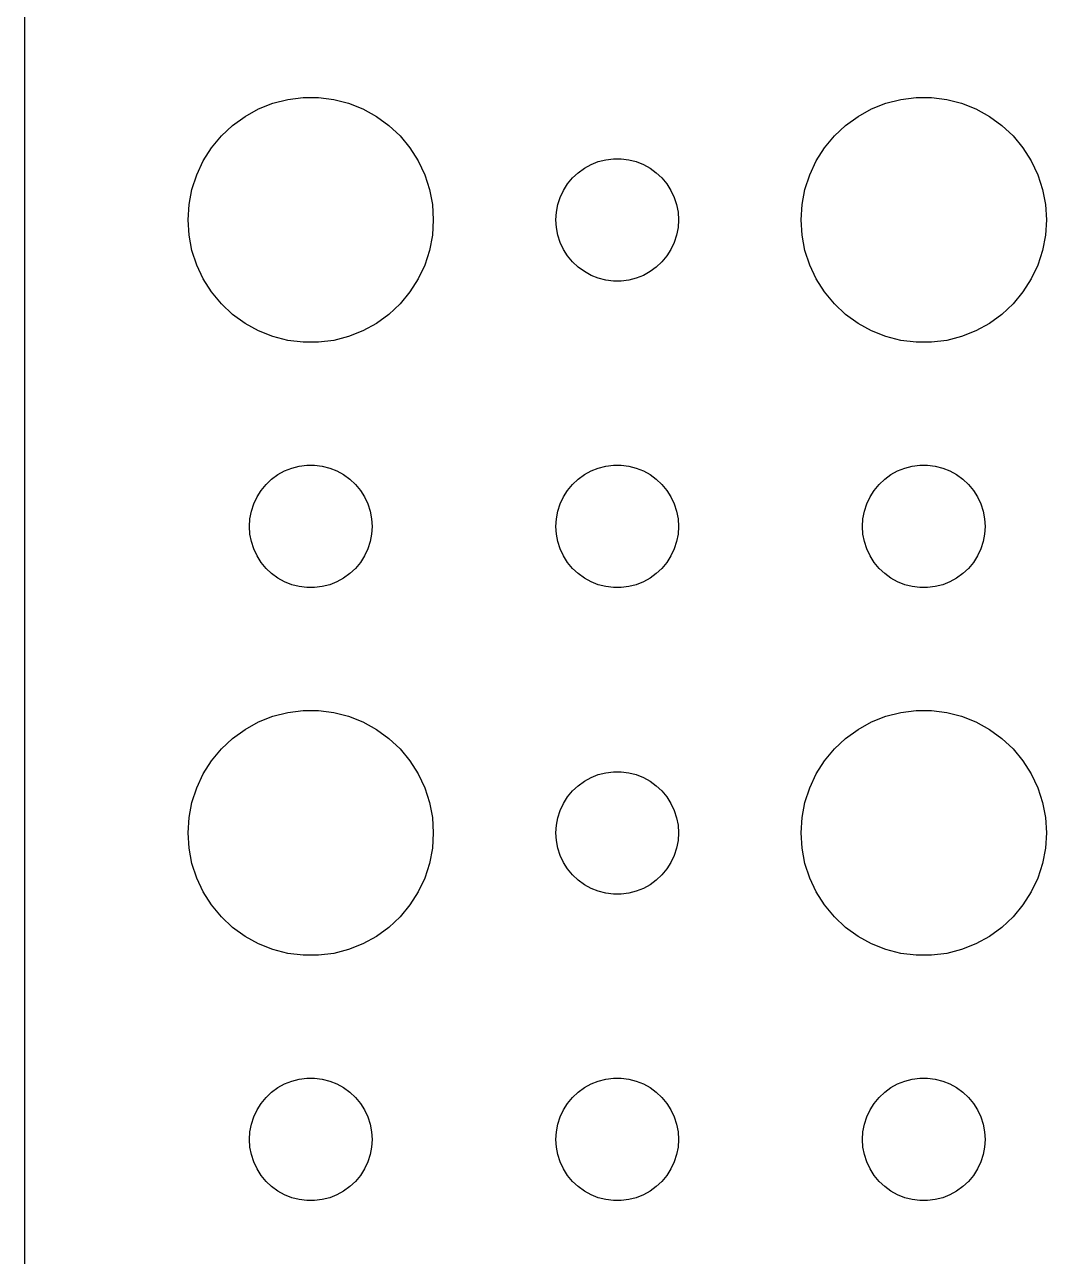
# Model space of a CAD drawing. Header units: metres. Extents: x -120 to 120, y -119 to 119.
# Drawn here: x -119.5 to -94.5, y 27.14 to 57.28 of the extents above; entities that cross this region are included whole.
import ezdxf

# ---------------------------------------------------------------- set-up
doc = ezdxf.new("R2010")
doc.units = ezdxf.units.M

msp = doc.modelspace()

# ---------------------------------------------------------------- linework, layer by layer
for p, q in [((-119.5, 114.5), (-119.5, -114.5)), ((-113.062, 55.4469), (-112.688, 55.4941)), ((-112.688, 55.4941), (-112.312, 55.4941)), ((-112.312, 55.4941), (-111.938, 55.4469)), ((-98.0621, 55.4469), (-97.6884, 55.4941)), ((-97.6884, 55.4941), (-97.3116, 55.4941)), ((-97.3116, 55.4941), (-96.9379, 55.4469)), ((-114.107, 55.033), (-113.777, 55.2145)), ((-113.777, 55.2145), (-113.427, 55.3532)), ((-113.427, 55.3532), (-113.062, 55.4469)), ((-111.938, 55.4469), (-111.573, 55.3532)), ((-111.573, 55.3532), (-111.223, 55.2145)), ((-111.223, 55.2145), (-110.893, 55.033)), ((-99.1075, 55.033), (-98.7773, 55.2145)), ((-98.7773, 55.2145), (-98.427, 55.3532)), ((-98.427, 55.3532), (-98.0621, 55.4469)), ((-96.9379, 55.4469), (-96.573, 55.3532)), ((-96.573, 55.3532), (-96.2227, 55.2145)), ((-96.2227, 55.2145), (-95.8925, 55.033)), ((-114.412, 54.8115), (-114.107, 55.033)), ((-110.893, 55.033), (-110.588, 54.8115)), ((-99.4123, 54.8115), (-99.1075, 55.033)), ((-95.8925, 55.033), (-95.5877, 54.8115)), ((-114.927, 54.2634), (-114.687, 54.5536)), ((-114.687, 54.5536), (-114.412, 54.8115)), ((-110.588, 54.8115), (-110.313, 54.5536)), ((-110.313, 54.5536), (-110.073, 54.2634)), ((-99.927, 54.2634), (-99.6869, 54.5536)), ((-99.6869, 54.5536), (-99.4123, 54.8115)), ((-95.5877, 54.8115), (-95.3131, 54.5536)), ((-95.3131, 54.5536), (-95.073, 54.2634)), ((-115.129, 53.9453), (-114.927, 54.2634)), ((-110.073, 54.2634), (-109.871, 53.9453)), ((-100.129, 53.9453), (-99.927, 54.2634)), ((-95.073, 54.2634), (-94.8711, 53.9453)), ((-105.464, 53.9266), (-105.281, 53.9734)), ((-105.281, 53.9734), (-105.094, 53.997)), ((-105.094, 53.997), (-104.906, 53.997)), ((-104.906, 53.997), (-104.719, 53.9734)), ((-104.719, 53.9734), (-104.536, 53.9266)), ((-115.289, 53.6044), (-115.129, 53.9453)), ((-109.871, 53.9453), (-109.711, 53.6044)), ((-106.093, 53.5268), (-105.956, 53.6558)), ((-105.956, 53.6558), (-105.804, 53.7665)), ((-105.804, 53.7665), (-105.639, 53.8572)), ((-105.639, 53.8572), (-105.464, 53.9266)), ((-104.536, 53.9266), (-104.361, 53.8572)), ((-104.361, 53.8572), (-104.196, 53.7665)), ((-104.196, 53.7665), (-104.044, 53.6558)), ((-104.044, 53.6558), (-103.907, 53.5268)), ((-100.289, 53.6044), (-100.129, 53.9453)), ((-94.8711, 53.9453), (-94.7107, 53.6044)), ((-115.406, 53.2461), (-115.289, 53.6044)), ((-109.711, 53.6044), (-109.594, 53.2461)), ((-106.314, 53.2226), (-106.214, 53.3817)), ((-106.214, 53.3817), (-106.093, 53.5268)), ((-103.907, 53.5268), (-103.786, 53.3817)), ((-103.786, 53.3817), (-103.686, 53.2226)), ((-100.406, 53.2461), (-100.289, 53.6044)), ((-94.7107, 53.6044), (-94.5943, 53.2461)), ((-115.476, 52.876), (-115.406, 53.2461)), ((-109.594, 53.2461), (-109.524, 52.876)), ((-106.453, 52.873), (-106.395, 53.0522)), ((-106.395, 53.0522), (-106.314, 53.2226)), ((-103.686, 53.2226), (-103.605, 53.0522)), ((-103.605, 53.0522), (-103.547, 52.873)), ((-100.476, 52.876), (-100.406, 53.2461)), ((-94.5943, 53.2461), (-94.5237, 52.876)), ((-115.5, 52.5), (-115.476, 52.876)), ((-109.524, 52.876), (-109.5, 52.5)), ((-106.488, 52.688), (-106.453, 52.873)), ((-103.547, 52.873), (-103.512, 52.688)), ((-100.5, 52.5), (-100.476, 52.876)), ((-94.5237, 52.876), (-94.5, 52.5)), ((-115.476, 52.124), (-115.5, 52.5)), ((-109.5, 52.5), (-109.524, 52.124)), ((-106.5, 52.5), (-106.488, 52.688)), ((-106.488, 52.312), (-106.5, 52.5)), ((-103.512, 52.688), (-103.5, 52.5)), ((-103.5, 52.5), (-103.512, 52.312)), ((-100.476, 52.124), (-100.5, 52.5)), ((-94.5, 52.5), (-94.5237, 52.124)), ((-106.453, 52.127), (-106.488, 52.312)), ((-103.512, 52.312), (-103.547, 52.127)), ((-115.406, 51.7539), (-115.476, 52.124)), ((-109.524, 52.124), (-109.594, 51.7539)), ((-106.395, 51.9478), (-106.453, 52.127)), ((-106.314, 51.7774), (-106.395, 51.9478)), ((-103.605, 51.9478), (-103.686, 51.7774)), ((-103.547, 52.127), (-103.605, 51.9478)), ((-100.406, 51.7539), (-100.476, 52.124)), ((-94.5237, 52.124), (-94.5943, 51.7539)), ((-115.289, 51.3956), (-115.406, 51.7539)), ((-109.594, 51.7539), (-109.711, 51.3956)), ((-106.214, 51.6183), (-106.314, 51.7774)), ((-106.093, 51.4732), (-106.214, 51.6183)), ((-103.786, 51.6183), (-103.907, 51.4732)), ((-103.686, 51.7774), (-103.786, 51.6183)), ((-100.289, 51.3956), (-100.406, 51.7539)), ((-94.5943, 51.7539), (-94.7107, 51.3956)), ((-115.129, 51.0547), (-115.289, 51.3956)), ((-109.711, 51.3956), (-109.871, 51.0547)), ((-105.956, 51.3442), (-106.093, 51.4732)), ((-105.804, 51.2335), (-105.956, 51.3442)), ((-104.044, 51.3442), (-104.196, 51.2335)), ((-103.907, 51.4732), (-104.044, 51.3442)), ((-100.129, 51.0547), (-100.289, 51.3956)), ((-94.7107, 51.3956), (-94.8711, 51.0547)), ((-114.927, 50.7366), (-115.129, 51.0547)), ((-109.871, 51.0547), (-110.073, 50.7366)), ((-105.639, 51.1428), (-105.804, 51.2335)), ((-105.464, 51.0734), (-105.639, 51.1428)), ((-105.281, 51.0266), (-105.464, 51.0734)), ((-105.094, 51.003), (-105.281, 51.0266)), ((-104.906, 51.003), (-105.094, 51.003)), ((-104.719, 51.0266), (-104.906, 51.003)), ((-104.536, 51.0734), (-104.719, 51.0266)), ((-104.361, 51.1428), (-104.536, 51.0734)), ((-104.196, 51.2335), (-104.361, 51.1428)), ((-99.927, 50.7366), (-100.129, 51.0547)), ((-94.8711, 51.0547), (-95.073, 50.7366)), ((-114.687, 50.4464), (-114.927, 50.7366)), ((-110.073, 50.7366), (-110.313, 50.4464)), ((-99.6869, 50.4464), (-99.927, 50.7366)), ((-95.073, 50.7366), (-95.3131, 50.4464)), ((-114.412, 50.1885), (-114.687, 50.4464)), ((-110.313, 50.4464), (-110.588, 50.1885)), ((-99.4123, 50.1885), (-99.6869, 50.4464)), ((-95.3131, 50.4464), (-95.5877, 50.1885)), ((-114.107, 49.967), (-114.412, 50.1885)), ((-110.588, 50.1885), (-110.893, 49.967)), ((-99.1075, 49.967), (-99.4123, 50.1885)), ((-95.5877, 50.1885), (-95.8925, 49.967)), ((-113.777, 49.7855), (-114.107, 49.967)), ((-113.427, 49.6468), (-113.777, 49.7855)), ((-111.223, 49.7855), (-111.573, 49.6468)), ((-110.893, 49.967), (-111.223, 49.7855)), ((-98.7773, 49.7855), (-99.1075, 49.967)), ((-98.427, 49.6468), (-98.7773, 49.7855)), ((-96.2227, 49.7855), (-96.573, 49.6468)), ((-95.8925, 49.967), (-96.2227, 49.7855)), ((-113.062, 49.5531), (-113.427, 49.6468)), ((-112.688, 49.5059), (-113.062, 49.5531)), ((-112.312, 49.5059), (-112.688, 49.5059)), ((-111.938, 49.5531), (-112.312, 49.5059)), ((-111.573, 49.6468), (-111.938, 49.5531)), ((-98.0621, 49.5531), (-98.427, 49.6468)), ((-97.6884, 49.5059), (-98.0621, 49.5531)), ((-97.3116, 49.5059), (-97.6884, 49.5059)), ((-96.9379, 49.5531), (-97.3116, 49.5059)), ((-96.573, 49.6468), (-96.9379, 49.5531)), ((-113.139, 46.3572), (-112.964, 46.4266)), ((-112.964, 46.4266), (-112.781, 46.4734)), ((-112.781, 46.4734), (-112.594, 46.497)), ((-112.594, 46.497), (-112.406, 46.497)), ((-112.406, 46.497), (-112.219, 46.4734)), ((-112.219, 46.4734), (-112.036, 46.4266)), ((-112.036, 46.4266), (-111.861, 46.3572)), ((-105.639, 46.3572), (-105.464, 46.4266)), ((-105.464, 46.4266), (-105.281, 46.4734)), ((-105.281, 46.4734), (-105.094, 46.497)), ((-105.094, 46.497), (-104.906, 46.497)), ((-104.906, 46.497), (-104.719, 46.4734)), ((-104.719, 46.4734), (-104.536, 46.4266)), ((-104.536, 46.4266), (-104.361, 46.3572)), ((-98.1387, 46.3572), (-97.9635, 46.4266)), ((-97.9635, 46.4266), (-97.7811, 46.4734)), ((-97.7811, 46.4734), (-97.5942, 46.497)), ((-97.5942, 46.497), (-97.4058, 46.497)), ((-97.4058, 46.497), (-97.2189, 46.4734)), ((-97.2189, 46.4734), (-97.0365, 46.4266)), ((-97.0365, 46.4266), (-96.8613, 46.3572)), ((-113.593, 46.0268), (-113.456, 46.1558)), ((-113.456, 46.1558), (-113.304, 46.2665)), ((-113.304, 46.2665), (-113.139, 46.3572)), ((-111.861, 46.3572), (-111.696, 46.2665)), ((-111.696, 46.2665), (-111.544, 46.1558)), ((-111.544, 46.1558), (-111.407, 46.0268)), ((-106.093, 46.0268), (-105.956, 46.1558)), ((-105.956, 46.1558), (-105.804, 46.2665)), ((-105.804, 46.2665), (-105.639, 46.3572)), ((-104.361, 46.3572), (-104.196, 46.2665)), ((-104.196, 46.2665), (-104.044, 46.1558)), ((-104.044, 46.1558), (-103.907, 46.0268)), ((-98.5934, 46.0268), (-98.4561, 46.1558)), ((-98.4561, 46.1558), (-98.3037, 46.2665)), ((-98.3037, 46.2665), (-98.1387, 46.3572)), ((-96.8613, 46.3572), (-96.6963, 46.2665)), ((-96.6963, 46.2665), (-96.5439, 46.1558)), ((-96.5439, 46.1558), (-96.4065, 46.0268)), ((-113.814, 45.7226), (-113.714, 45.8817)), ((-113.714, 45.8817), (-113.593, 46.0268)), ((-111.407, 46.0268), (-111.286, 45.8817)), ((-111.286, 45.8817), (-111.186, 45.7226)), ((-106.314, 45.7226), (-106.214, 45.8817)), ((-106.214, 45.8817), (-106.093, 46.0268)), ((-103.907, 46.0268), (-103.786, 45.8817)), ((-103.786, 45.8817), (-103.686, 45.7226)), ((-98.8145, 45.7226), (-98.7135, 45.8817)), ((-98.7135, 45.8817), (-98.5934, 46.0268)), ((-96.4065, 46.0268), (-96.2865, 45.8817)), ((-96.2865, 45.8817), (-96.1855, 45.7226)), ((-113.953, 45.373), (-113.895, 45.5522)), ((-113.895, 45.5522), (-113.814, 45.7226)), ((-111.186, 45.7226), (-111.105, 45.5522)), ((-111.105, 45.5522), (-111.047, 45.373)), ((-106.453, 45.373), (-106.395, 45.5522)), ((-106.395, 45.5522), (-106.314, 45.7226)), ((-103.686, 45.7226), (-103.605, 45.5522)), ((-103.605, 45.5522), (-103.547, 45.373)), ((-98.9529, 45.373), (-98.8947, 45.5522)), ((-98.8947, 45.5522), (-98.8145, 45.7226)), ((-96.1855, 45.7226), (-96.1053, 45.5522)), ((-96.1053, 45.5522), (-96.0471, 45.373)), ((-113.988, 45.188), (-113.953, 45.373)), ((-111.047, 45.373), (-111.012, 45.188)), ((-106.488, 45.188), (-106.453, 45.373)), ((-103.547, 45.373), (-103.512, 45.188)), ((-98.9882, 45.188), (-98.9529, 45.373)), ((-96.0471, 45.373), (-96.0118, 45.188)), ((-114, 45), (-113.988, 45.188)), ((-113.988, 44.812), (-114, 45)), ((-111.012, 45.188), (-111, 45)), ((-111, 45), (-111.012, 44.812)), ((-106.5, 45), (-106.488, 45.188)), ((-106.488, 44.812), (-106.5, 45)), ((-103.512, 45.188), (-103.5, 45)), ((-103.5, 45), (-103.512, 44.812)), ((-99, 45), (-98.9882, 45.188)), ((-98.9882, 44.812), (-99, 45)), ((-96.0118, 45.188), (-96, 45)), ((-96, 45), (-96.0118, 44.812)), ((-113.953, 44.627), (-113.988, 44.812)), ((-113.895, 44.4478), (-113.953, 44.627)), ((-111.047, 44.627), (-111.105, 44.4478)), ((-111.012, 44.812), (-111.047, 44.627)), ((-106.453, 44.627), (-106.488, 44.812)), ((-106.395, 44.4478), (-106.453, 44.627)), ((-103.547, 44.627), (-103.605, 44.4478)), ((-103.512, 44.812), (-103.547, 44.627)), ((-98.9529, 44.627), (-98.9882, 44.812)), ((-98.8947, 44.4478), (-98.9529, 44.627)), ((-96.0471, 44.627), (-96.1053, 44.4478)), ((-96.0118, 44.812), (-96.0471, 44.627)), ((-113.814, 44.2774), (-113.895, 44.4478)), ((-111.105, 44.4478), (-111.186, 44.2774)), ((-106.314, 44.2774), (-106.395, 44.4478)), ((-103.605, 44.4478), (-103.686, 44.2774)), ((-98.8145, 44.2774), (-98.8947, 44.4478)), ((-96.1053, 44.4478), (-96.1855, 44.2774)), ((-113.714, 44.1183), (-113.814, 44.2774)), ((-113.593, 43.9732), (-113.714, 44.1183)), ((-111.286, 44.1183), (-111.407, 43.9732)), ((-111.186, 44.2774), (-111.286, 44.1183)), ((-106.214, 44.1183), (-106.314, 44.2774)), ((-106.093, 43.9732), (-106.214, 44.1183)), ((-103.786, 44.1183), (-103.907, 43.9732)), ((-103.686, 44.2774), (-103.786, 44.1183)), ((-98.7135, 44.1183), (-98.8145, 44.2774)), ((-98.5934, 43.9732), (-98.7135, 44.1183)), ((-96.2865, 44.1183), (-96.4065, 43.9732)), ((-96.1855, 44.2774), (-96.2865, 44.1183)), ((-113.456, 43.8442), (-113.593, 43.9732)), ((-113.304, 43.7335), (-113.456, 43.8442)), ((-113.139, 43.6428), (-113.304, 43.7335)), ((-111.696, 43.7335), (-111.861, 43.6428)), ((-111.544, 43.8442), (-111.696, 43.7335)), ((-111.407, 43.9732), (-111.544, 43.8442)), ((-105.956, 43.8442), (-106.093, 43.9732)), ((-105.804, 43.7335), (-105.956, 43.8442)), ((-105.639, 43.6428), (-105.804, 43.7335)), ((-104.196, 43.7335), (-104.361, 43.6428)), ((-104.044, 43.8442), (-104.196, 43.7335)), ((-103.907, 43.9732), (-104.044, 43.8442)), ((-98.4561, 43.8442), (-98.5934, 43.9732)), ((-98.3037, 43.7335), (-98.4561, 43.8442)), ((-98.1387, 43.6428), (-98.3037, 43.7335)), ((-96.6963, 43.7335), (-96.8613, 43.6428)), ((-96.5439, 43.8442), (-96.6963, 43.7335)), ((-96.4065, 43.9732), (-96.5439, 43.8442)), ((-112.964, 43.5734), (-113.139, 43.6428)), ((-112.781, 43.5266), (-112.964, 43.5734)), ((-112.594, 43.503), (-112.781, 43.5266)), ((-112.406, 43.503), (-112.594, 43.503)), ((-112.219, 43.5266), (-112.406, 43.503)), ((-112.036, 43.5734), (-112.219, 43.5266)), ((-111.861, 43.6428), (-112.036, 43.5734)), ((-105.464, 43.5734), (-105.639, 43.6428)), ((-105.281, 43.5266), (-105.464, 43.5734)), ((-105.094, 43.503), (-105.281, 43.5266)), ((-104.906, 43.503), (-105.094, 43.503)), ((-104.719, 43.5266), (-104.906, 43.503)), ((-104.536, 43.5734), (-104.719, 43.5266)), ((-104.361, 43.6428), (-104.536, 43.5734)), ((-97.9635, 43.5734), (-98.1387, 43.6428)), ((-97.7811, 43.5266), (-97.9635, 43.5734)), ((-97.5942, 43.503), (-97.7811, 43.5266)), ((-97.4058, 43.503), (-97.5942, 43.503)), ((-97.2189, 43.5266), (-97.4058, 43.503)), ((-97.0365, 43.5734), (-97.2189, 43.5266)), ((-96.8613, 43.6428), (-97.0365, 43.5734)), ((-113.427, 40.3532), (-113.062, 40.4469)), ((-113.062, 40.4469), (-112.688, 40.4941)), ((-112.688, 40.4941), (-112.312, 40.4941)), ((-112.312, 40.4941), (-111.938, 40.4469)), ((-111.938, 40.4469), (-111.573, 40.3532)), ((-98.427, 40.3532), (-98.0621, 40.4469)), ((-98.0621, 40.4469), (-97.6884, 40.4941)), ((-97.6884, 40.4941), (-97.3116, 40.4941)), ((-97.3116, 40.4941), (-96.9379, 40.4469)), ((-96.9379, 40.4469), (-96.573, 40.3532)), ((-114.107, 40.033), (-113.777, 40.2145)), ((-113.777, 40.2145), (-113.427, 40.3532)), ((-111.573, 40.3532), (-111.223, 40.2145)), ((-111.223, 40.2145), (-110.893, 40.033)), ((-99.1075, 40.033), (-98.7773, 40.2145)), ((-98.7773, 40.2145), (-98.427, 40.3532)), ((-96.573, 40.3532), (-96.2227, 40.2145)), ((-96.2227, 40.2145), (-95.8925, 40.033)), ((-114.687, 39.5536), (-114.412, 39.8115)), ((-114.412, 39.8115), (-114.107, 40.033)), ((-110.893, 40.033), (-110.588, 39.8115)), ((-110.588, 39.8115), (-110.313, 39.5536)), ((-99.6869, 39.5536), (-99.4123, 39.8115)), ((-99.4123, 39.8115), (-99.1075, 40.033)), ((-95.8925, 40.033), (-95.5877, 39.8115)), ((-95.5877, 39.8115), (-95.3131, 39.5536)), ((-114.927, 39.2634), (-114.687, 39.5536)), ((-110.313, 39.5536), (-110.073, 39.2634)), ((-99.927, 39.2634), (-99.6869, 39.5536)), ((-95.3131, 39.5536), (-95.073, 39.2634)), ((-115.129, 38.9453), (-114.927, 39.2634)), ((-110.073, 39.2634), (-109.871, 38.9453)), ((-100.129, 38.9453), (-99.927, 39.2634)), ((-95.073, 39.2634), (-94.8711, 38.9453)), ((-115.289, 38.6044), (-115.129, 38.9453)), ((-109.871, 38.9453), (-109.711, 38.6044)), ((-105.639, 38.8572), (-105.464, 38.9266)), ((-105.464, 38.9266), (-105.281, 38.9734)), ((-105.281, 38.9734), (-105.094, 38.997)), ((-105.094, 38.997), (-104.906, 38.997)), ((-104.906, 38.997), (-104.719, 38.9734)), ((-104.719, 38.9734), (-104.536, 38.9266)), ((-104.536, 38.9266), (-104.361, 38.8572)), ((-100.289, 38.6044), (-100.129, 38.9453)), ((-94.8711, 38.9453), (-94.7107, 38.6044)), ((-115.406, 38.2461), (-115.289, 38.6044)), ((-109.711, 38.6044), (-109.594, 38.2461)), ((-106.093, 38.5268), (-105.956, 38.6558)), ((-105.956, 38.6558), (-105.804, 38.7665)), ((-105.804, 38.7665), (-105.639, 38.8572)), ((-104.361, 38.8572), (-104.196, 38.7665)), ((-104.196, 38.7665), (-104.044, 38.6558)), ((-104.044, 38.6558), (-103.907, 38.5268)), ((-100.406, 38.2461), (-100.289, 38.6044)), ((-94.7107, 38.6044), (-94.5943, 38.2461)), ((-106.314, 38.2226), (-106.214, 38.3817)), ((-106.214, 38.3817), (-106.093, 38.5268)), ((-103.907, 38.5268), (-103.786, 38.3817)), ((-103.786, 38.3817), (-103.686, 38.2226)), ((-115.476, 37.876), (-115.406, 38.2461)), ((-109.594, 38.2461), (-109.524, 37.876)), ((-106.453, 37.873), (-106.395, 38.0522)), ((-106.395, 38.0522), (-106.314, 38.2226)), ((-103.686, 38.2226), (-103.605, 38.0522)), ((-103.605, 38.0522), (-103.547, 37.873)), ((-100.476, 37.876), (-100.406, 38.2461)), ((-94.5943, 38.2461), (-94.5237, 37.876)), ((-115.5, 37.5), (-115.476, 37.876)), ((-109.524, 37.876), (-109.5, 37.5)), ((-106.5, 37.5), (-106.488, 37.688)), ((-106.488, 37.688), (-106.453, 37.873)), ((-103.547, 37.873), (-103.512, 37.688)), ((-103.512, 37.688), (-103.5, 37.5)), ((-100.5, 37.5), (-100.476, 37.876)), ((-94.5237, 37.876), (-94.5, 37.5)), ((-115.476, 37.124), (-115.5, 37.5)), ((-109.5, 37.5), (-109.524, 37.124)), ((-106.488, 37.312), (-106.5, 37.5)), ((-103.5, 37.5), (-103.512, 37.312)), ((-100.476, 37.124), (-100.5, 37.5)), ((-94.5, 37.5), (-94.5237, 37.124)), ((-115.406, 36.7539), (-115.476, 37.124)), ((-109.524, 37.124), (-109.594, 36.7539)), ((-106.453, 37.127), (-106.488, 37.312)), ((-106.395, 36.9478), (-106.453, 37.127)), ((-103.547, 37.127), (-103.605, 36.9478)), ((-103.512, 37.312), (-103.547, 37.127)), ((-100.406, 36.7539), (-100.476, 37.124)), ((-94.5237, 37.124), (-94.5943, 36.7539)), ((-106.314, 36.7774), (-106.395, 36.9478)), ((-106.214, 36.6183), (-106.314, 36.7774)), ((-103.686, 36.7774), (-103.786, 36.6183)), ((-103.605, 36.9478), (-103.686, 36.7774)), ((-115.289, 36.3956), (-115.406, 36.7539)), ((-109.594, 36.7539), (-109.711, 36.3956)), ((-106.093, 36.4732), (-106.214, 36.6183)), ((-105.956, 36.3442), (-106.093, 36.4732)), ((-103.907, 36.4732), (-104.044, 36.3442)), ((-103.786, 36.6183), (-103.907, 36.4732)), ((-100.289, 36.3956), (-100.406, 36.7539)), ((-94.5943, 36.7539), (-94.7107, 36.3956)), ((-115.129, 36.0547), (-115.289, 36.3956)), ((-109.711, 36.3956), (-109.871, 36.0547)), ((-105.804, 36.2335), (-105.956, 36.3442)), ((-105.639, 36.1428), (-105.804, 36.2335)), ((-104.196, 36.2335), (-104.361, 36.1428)), ((-104.044, 36.3442), (-104.196, 36.2335)), ((-100.129, 36.0547), (-100.289, 36.3956)), ((-94.7107, 36.3956), (-94.8711, 36.0547)), ((-114.927, 35.7366), (-115.129, 36.0547)), ((-109.871, 36.0547), (-110.073, 35.7366)), ((-105.464, 36.0734), (-105.639, 36.1428)), ((-105.281, 36.0266), (-105.464, 36.0734)), ((-105.094, 36.003), (-105.281, 36.0266)), ((-104.906, 36.003), (-105.094, 36.003)), ((-104.719, 36.0266), (-104.906, 36.003)), ((-104.536, 36.0734), (-104.719, 36.0266)), ((-104.361, 36.1428), (-104.536, 36.0734)), ((-99.927, 35.7366), (-100.129, 36.0547)), ((-94.8711, 36.0547), (-95.073, 35.7366)), ((-114.687, 35.4464), (-114.927, 35.7366)), ((-110.073, 35.7366), (-110.313, 35.4464)), ((-99.6869, 35.4464), (-99.927, 35.7366)), ((-95.073, 35.7366), (-95.3131, 35.4464)), ((-114.412, 35.1885), (-114.687, 35.4464)), ((-110.313, 35.4464), (-110.588, 35.1885)), ((-99.4123, 35.1885), (-99.6869, 35.4464)), ((-95.3131, 35.4464), (-95.5877, 35.1885)), ((-114.107, 34.967), (-114.412, 35.1885)), ((-113.777, 34.7855), (-114.107, 34.967)), ((-110.893, 34.967), (-111.223, 34.7855)), ((-110.588, 35.1885), (-110.893, 34.967)), ((-99.1075, 34.967), (-99.4123, 35.1885)), ((-98.7773, 34.7855), (-99.1075, 34.967)), ((-95.8925, 34.967), (-96.2227, 34.7855)), ((-95.5877, 35.1885), (-95.8925, 34.967)), ((-113.427, 34.6468), (-113.777, 34.7855)), ((-111.223, 34.7855), (-111.573, 34.6468)), ((-98.427, 34.6468), (-98.7773, 34.7855)), ((-96.2227, 34.7855), (-96.573, 34.6468)), ((-113.062, 34.5531), (-113.427, 34.6468)), ((-112.688, 34.5059), (-113.062, 34.5531)), ((-112.312, 34.5059), (-112.688, 34.5059)), ((-111.938, 34.5531), (-112.312, 34.5059)), ((-111.573, 34.6468), (-111.938, 34.5531)), ((-98.0621, 34.5531), (-98.427, 34.6468)), ((-97.6884, 34.5059), (-98.0621, 34.5531)), ((-97.3116, 34.5059), (-97.6884, 34.5059)), ((-96.9379, 34.5531), (-97.3116, 34.5059)), ((-96.573, 34.6468), (-96.9379, 34.5531)), ((-113.304, 31.2665), (-113.139, 31.3572)), ((-113.139, 31.3572), (-112.964, 31.4266)), ((-112.964, 31.4266), (-112.781, 31.4734)), ((-112.781, 31.4734), (-112.594, 31.497)), ((-112.594, 31.497), (-112.406, 31.497)), ((-112.406, 31.497), (-112.219, 31.4734)), ((-112.219, 31.4734), (-112.036, 31.4266)), ((-112.036, 31.4266), (-111.861, 31.3572)), ((-111.861, 31.3572), (-111.696, 31.2665)), ((-105.804, 31.2665), (-105.639, 31.3572)), ((-105.639, 31.3572), (-105.464, 31.4266)), ((-105.464, 31.4266), (-105.281, 31.4734)), ((-105.281, 31.4734), (-105.094, 31.497)), ((-105.094, 31.497), (-104.906, 31.497)), ((-104.906, 31.497), (-104.719, 31.4734)), ((-104.719, 31.4734), (-104.536, 31.4266)), ((-104.536, 31.4266), (-104.361, 31.3572)), ((-104.361, 31.3572), (-104.196, 31.2665)), ((-98.3037, 31.2665), (-98.1387, 31.3572)), ((-98.1387, 31.3572), (-97.9635, 31.4266)), ((-97.9635, 31.4266), (-97.7811, 31.4734)), ((-97.7811, 31.4734), (-97.5942, 31.497)), ((-97.5942, 31.497), (-97.4058, 31.497)), ((-97.4058, 31.497), (-97.2189, 31.4734)), ((-97.2189, 31.4734), (-97.0365, 31.4266)), ((-97.0365, 31.4266), (-96.8613, 31.3572)), ((-96.8613, 31.3572), (-96.6963, 31.2665)), ((-113.593, 31.0268), (-113.456, 31.1558)), ((-113.456, 31.1558), (-113.304, 31.2665)), ((-111.696, 31.2665), (-111.544, 31.1558)), ((-111.544, 31.1558), (-111.407, 31.0268)), ((-106.093, 31.0268), (-105.956, 31.1558)), ((-105.956, 31.1558), (-105.804, 31.2665)), ((-104.196, 31.2665), (-104.044, 31.1558)), ((-104.044, 31.1558), (-103.907, 31.0268)), ((-98.5934, 31.0268), (-98.4561, 31.1558)), ((-98.4561, 31.1558), (-98.3037, 31.2665)), ((-96.6963, 31.2665), (-96.5439, 31.1558)), ((-96.5439, 31.1558), (-96.4065, 31.0268)), ((-113.814, 30.7226), (-113.714, 30.8817)), ((-113.714, 30.8817), (-113.593, 31.0268)), ((-111.407, 31.0268), (-111.286, 30.8817)), ((-111.286, 30.8817), (-111.186, 30.7226)), ((-106.314, 30.7226), (-106.214, 30.8817)), ((-106.214, 30.8817), (-106.093, 31.0268)), ((-103.907, 31.0268), (-103.786, 30.8817)), ((-103.786, 30.8817), (-103.686, 30.7226)), ((-98.8145, 30.7226), (-98.7135, 30.8817)), ((-98.7135, 30.8817), (-98.5934, 31.0268)), ((-96.4065, 31.0268), (-96.2865, 30.8817)), ((-96.2865, 30.8817), (-96.1855, 30.7226)), ((-113.953, 30.373), (-113.895, 30.5522)), ((-113.895, 30.5522), (-113.814, 30.7226)), ((-111.186, 30.7226), (-111.105, 30.5522)), ((-111.105, 30.5522), (-111.047, 30.373)), ((-106.453, 30.373), (-106.395, 30.5522)), ((-106.395, 30.5522), (-106.314, 30.7226)), ((-103.686, 30.7226), (-103.605, 30.5522)), ((-103.605, 30.5522), (-103.547, 30.373)), ((-98.9529, 30.373), (-98.8947, 30.5522)), ((-98.8947, 30.5522), (-98.8145, 30.7226)), ((-96.1855, 30.7226), (-96.1053, 30.5522)), ((-96.1053, 30.5522), (-96.0471, 30.373)), ((-114, 30), (-113.988, 30.188)), ((-113.988, 30.188), (-113.953, 30.373)), ((-111.047, 30.373), (-111.012, 30.188)), ((-111.012, 30.188), (-111, 30)), ((-106.5, 30), (-106.488, 30.188)), ((-106.488, 30.188), (-106.453, 30.373)), ((-103.547, 30.373), (-103.512, 30.188)), ((-103.512, 30.188), (-103.5, 30)), ((-99, 30), (-98.9882, 30.188)), ((-98.9882, 30.188), (-98.9529, 30.373)), ((-96.0471, 30.373), (-96.0118, 30.188)), ((-96.0118, 30.188), (-96, 30)), ((-113.988, 29.812), (-114, 30)), ((-111, 30), (-111.012, 29.812)), ((-106.488, 29.812), (-106.5, 30)), ((-103.5, 30), (-103.512, 29.812)), ((-98.9882, 29.812), (-99, 30)), ((-96, 30), (-96.0118, 29.812)), ((-113.953, 29.627), (-113.988, 29.812)), ((-113.895, 29.4478), (-113.953, 29.627)), ((-111.047, 29.627), (-111.105, 29.4478)), ((-111.012, 29.812), (-111.047, 29.627)), ((-106.453, 29.627), (-106.488, 29.812)), ((-106.395, 29.4478), (-106.453, 29.627)), ((-103.547, 29.627), (-103.605, 29.4478)), ((-103.512, 29.812), (-103.547, 29.627)), ((-98.9529, 29.627), (-98.9882, 29.812)), ((-98.8947, 29.4478), (-98.9529, 29.627)), ((-96.0471, 29.627), (-96.1053, 29.4478)), ((-96.0118, 29.812), (-96.0471, 29.627)), ((-113.814, 29.2774), (-113.895, 29.4478)), ((-113.714, 29.1183), (-113.814, 29.2774)), ((-111.186, 29.2774), (-111.286, 29.1183)), ((-111.105, 29.4478), (-111.186, 29.2774)), ((-106.314, 29.2774), (-106.395, 29.4478)), ((-106.214, 29.1183), (-106.314, 29.2774)), ((-103.686, 29.2774), (-103.786, 29.1183)), ((-103.605, 29.4478), (-103.686, 29.2774)), ((-98.8145, 29.2774), (-98.8947, 29.4478)), ((-98.7135, 29.1183), (-98.8145, 29.2774)), ((-96.1855, 29.2774), (-96.2865, 29.1183)), ((-96.1053, 29.4478), (-96.1855, 29.2774)), ((-113.593, 28.9732), (-113.714, 29.1183)), ((-113.456, 28.8442), (-113.593, 28.9732)), ((-111.407, 28.9732), (-111.544, 28.8442)), ((-111.286, 29.1183), (-111.407, 28.9732)), ((-106.093, 28.9732), (-106.214, 29.1183)), ((-105.956, 28.8442), (-106.093, 28.9732)), ((-103.907, 28.9732), (-104.044, 28.8442)), ((-103.786, 29.1183), (-103.907, 28.9732)), ((-98.5934, 28.9732), (-98.7135, 29.1183)), ((-98.4561, 28.8442), (-98.5934, 28.9732)), ((-96.4065, 28.9732), (-96.5439, 28.8442)), ((-96.2865, 29.1183), (-96.4065, 28.9732)), ((-113.304, 28.7335), (-113.456, 28.8442)), ((-113.139, 28.6427), (-113.304, 28.7335)), ((-112.964, 28.5734), (-113.139, 28.6427)), ((-111.861, 28.6427), (-112.036, 28.5734)), ((-111.696, 28.7335), (-111.861, 28.6427)), ((-111.544, 28.8442), (-111.696, 28.7335)), ((-105.804, 28.7335), (-105.956, 28.8442)), ((-105.639, 28.6427), (-105.804, 28.7335)), ((-105.464, 28.5734), (-105.639, 28.6427)), ((-104.361, 28.6427), (-104.536, 28.5734)), ((-104.196, 28.7335), (-104.361, 28.6427)), ((-104.044, 28.8442), (-104.196, 28.7335)), ((-98.3037, 28.7335), (-98.4561, 28.8442)), ((-98.1387, 28.6427), (-98.3037, 28.7335)), ((-97.9635, 28.5734), (-98.1387, 28.6427)), ((-96.8613, 28.6427), (-97.0365, 28.5734)), ((-96.6963, 28.7335), (-96.8613, 28.6427)), ((-96.5439, 28.8442), (-96.6963, 28.7335)), ((-112.781, 28.5266), (-112.964, 28.5734)), ((-112.594, 28.503), (-112.781, 28.5266)), ((-112.406, 28.503), (-112.594, 28.503)), ((-112.219, 28.5266), (-112.406, 28.503)), ((-112.036, 28.5734), (-112.219, 28.5266)), ((-105.281, 28.5266), (-105.464, 28.5734)), ((-105.094, 28.503), (-105.281, 28.5266)), ((-104.906, 28.503), (-105.094, 28.503)), ((-104.719, 28.5266), (-104.906, 28.503)), ((-104.536, 28.5734), (-104.719, 28.5266)), ((-97.7811, 28.5266), (-97.9635, 28.5734)), ((-97.5942, 28.503), (-97.7811, 28.5266)), ((-97.4058, 28.503), (-97.5942, 28.503)), ((-97.2189, 28.5266), (-97.4058, 28.503)), ((-97.0365, 28.5734), (-97.2189, 28.5266))]:
    msp.add_line(p, q)

doc.saveas('drawing.dxf')
